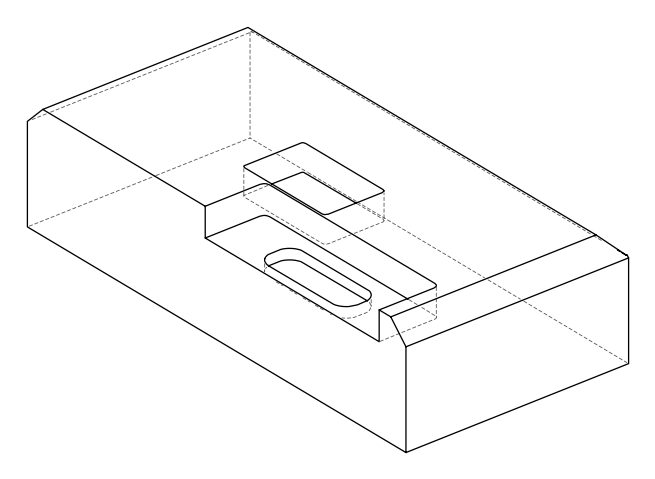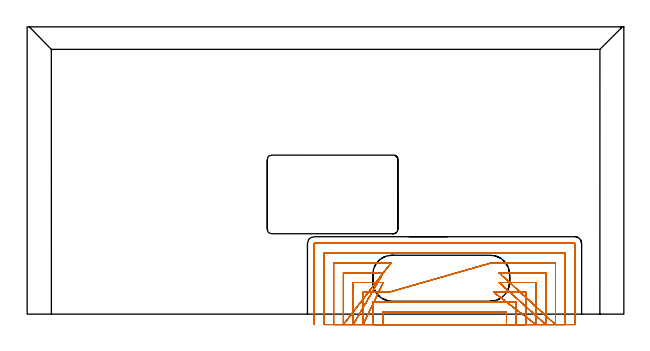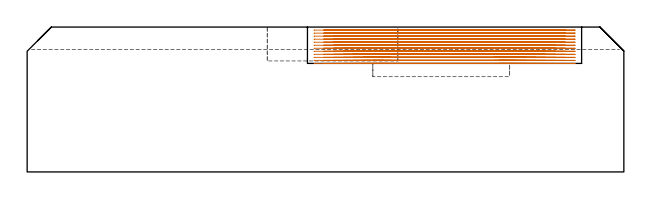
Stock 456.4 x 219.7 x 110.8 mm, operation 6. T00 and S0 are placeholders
(PLAN: 6 operations, 3 tool changes, 174.6 min)
(1 AREA_MILL | FG_CHAMFER_SURFACE | UGT0205_001 | 12.14 min | 36760 mm3)
(2 AREA_MILL_1 | FG_CHAMFER_SURFACE_1 | UGT0205_001 | 12.16 min | 37570 mm3)
(3 AREA_MILL_2 | FG_CHAMFER_SURFACE_2 | UGT0205_001 | 24.66 min | 63800 mm3)
(4 MILL_RECTANGULAR_POCKET | POCKET_RECTANGULAR_STRAIGHT | NXT0201_008 | Follow Part, ap 1.5, ae 75% | 49.61 min | 155187 mm3)
(5 MILL_RECTANGULAR_POCKET_1 | POCKET_RECTANGULAR_STRAIGHT_1 | UGT0201_109 | Follow Part, ap 6.35, ae 75% | 2.99 min | 132035 mm3)
(6 MILL_SLOT | SLOT_PARTIAL_RECTANGULAR | NXT0201_013 | Follow Part, ap 2.5, ae 75% | 73.09 min | 247971 mm3)
(TOOL UGT0205_001 | Chamfer Mill 20 x 3 x 45 deg. | D20 FL50 Z2)
(TOOL NXT0201_008 | ENDMILL 6mm [2P460-0600-NA 1630] | D6 FL26 Z6)
(TOOL UGT0201_109 | End Mill 25.4 mm | D25.4 FL25 Z2)
(TOOL NXT0201_013 | ENDMILL 10mm | D10 FL30 Z4)
(OP 6 MILL_SLOT)
G17 G21 G94 G90
T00 M6
G54
G17 G0 G90 X366.6 Y-8. S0 M3
G43 Z120.8 H0
Z108.483
G94 G1 Y-5. F250.
Y1.7 F500.
X271.9
Y-5.
Y-8. F250.
X374.1
Y-5.
Y9.2 F500.
X264.4
Y-5.
Y-8. F250.
X381.6
Y-5.
Y16.7 F500.
X359.885
X356.885 F250.
X389.1 Y-8. F500.
Y-5. F250.
Y24.2 F500.
X363.994
X360.994 F250.
X396.6 Y-8. F500.
Y-5. F250.
Y31.7 F500.
X363.878
X360.878 F250.
X404.1 Y-8. F500.
Y-5. F250.
Y39.2 F500.
X358.077
X355.077 F250.
X276.525 Y16.7 F500.
X273.525 F250.
X256.9 F500.
Y-5.
Y-8. F250.
X272.406 Y24.2 F500.
X269.406 F250.
X249.4 F500.
Y-5.
Y-8. F250.
X272.526 Y31.7 F500.
X269.526 F250.
X241.9 F500.
Y-5.
Y-8. F250.
X278.314 Y39.2 F500.
X275.314 F250.
X234.4 F500.
Y-5.
Y-8. F250.
X411.6
Y-5.
Y46.7 F500.
X226.9
Y-5.
Y-8. F250.
X419.1
Y-5.
Y53.9 F500.
G3 X418.8 Y54.2 R0.3
G1 X219.7
G3 X219.4 Y53.9 R0.3
G1 Y-5.
Y-8. F250.
G0 X366.6 Z106.167
G1 Y-5.
Y1.7 F500.
X271.9
Y-5.
Y-8. F250.
X374.1
Y-5.
Y9.2 F500.
X264.4
Y-5.
Y-8. F250.
X381.6
Y-5.
Y16.7 F500.
X359.885
X356.885 F250.
X389.1 Y-8. F500.
Y-5. F250.
Y24.2 F500.
X363.994
X360.994 F250.
X396.6 Y-8. F500.
Y-5. F250.
Y31.7 F500.
X363.878
X360.878 F250.
X404.1 Y-8. F500.
Y-5. F250.
Y39.2 F500.
X358.077
X355.077 F250.
X276.525 Y16.7 F500.
X273.525 F250.
X256.9 F500.
Y-5.
Y-8. F250.
X272.406 Y24.2 F500.
X269.406 F250.
X249.4 F500.
Y-5.
Y-8. F250.
X272.526 Y31.7 F500.
X269.526 F250.
X241.9 F500.
Y-5.
Y-8. F250.
X278.314 Y39.2 F500.
X275.314 F250.
X234.4 F500.
Y-5.
Y-8. F250.
X411.6
Y-5.
Y46.7 F500.
X226.9
Y-5.
Y-8. F250.
X419.1
Y-5.
Y53.9 F500.
G3 X418.8 Y54.2 R0.3
G1 X219.7
G3 X219.4 Y53.9 R0.3
G1 Y-5.
Y-8. F250.
G0 X366.6 Z103.85
G1 Y-5.
Y1.7 F500.
X271.9
Y-5.
Y-8. F250.
X374.1
Y-5.
Y9.2 F500.
X264.4
Y-5.
Y-8. F250.
X381.6
Y-5.
Y16.7 F500.
X359.885
X356.885 F250.
X389.1 Y-8. F500.
Y-5. F250.
Y24.2 F500.
X363.994
X360.994 F250.
X396.6 Y-8. F500.
Y-5. F250.
Y31.7 F500.
X363.878
X360.878 F250.
X404.1 Y-8. F500.
Y-5. F250.
Y39.2 F500.
X358.077
X355.077 F250.
X276.518 Y16.7 F500.
X273.518 F250.
X256.9 F500.
Y-5.
Y-8. F250.
X272.406 Y24.2 F500.
X269.406 F250.
X249.4 F500.
Y-5.
Y-8. F250.
X272.526 Y31.7 F500.
X269.526 F250.
X241.9 F500.
Y-5.
Y-8. F250.
X278.314 Y39.2 F500.
X275.314 F250.
X234.4 F500.
Y-5.
Y-8. F250.
X411.6
Y-5.
Y46.7 F500.
X226.9
Y-5.
Y-8. F250.
X419.1
Y-5.
Y53.9 F500.
G3 X418.8 Y54.2 R0.3
G1 X219.7
G3 X219.4 Y53.9 R0.3
G1 Y-5.
Y-8. F250.
G0 X366.6 Z101.533
G1 Y-5.
Y1.7 F500.
X271.9
Y-5.
Y-8. F250.
X374.1
Y-5.
Y9.2 F500.
X264.4
Y-5.
Y-8. F250.
X381.6
Y-5.
Y16.7 F500.
X359.885
X356.885 F250.
X389.1 Y-8. F500.
Y-5. F250.
Y24.2 F500.
X363.994
X360.994 F250.
X396.6 Y-8. F500.
Y-5. F250.
Y31.7 F500.
X363.878
X360.878 F250.
X404.1 Y-8. F500.
Y-5. F250.
Y39.2 F500.
X358.077
X355.077 F250.
X276.518 Y16.7 F500.
X273.518 F250.
X256.9 F500.
Y-5.
Y-8. F250.
X272.406 Y24.2 F500.
X269.406 F250.
X249.4 F500.
Y-5.
Y-8. F250.
X272.526 Y31.7 F500.
X269.526 F250.
X241.9 F500.
Y-5.
Y-8. F250.
X278.314 Y39.2 F500.
X275.314 F250.
X234.4 F500.
Y-5.
Y-8. F250.
X411.6
Y-5.
Y46.7 F500.
X226.9
Y-5.
Y-8. F250.
X419.1
Y-5.
Y53.9 F500.
G3 X418.8 Y54.2 R0.3
G1 X219.7
G3 X219.4 Y53.9 R0.3
G1 Y-5.
Y-8. F250.
G0 X366.6 Z99.217
G1 Y-5.
Y1.7 F500.
X271.9
Y-5.
Y-8. F250.
X374.1
Y-5.
Y9.2 F500.
X264.4
Y-5.
Y-8. F250.
X381.6
Y-5.
Y16.7 F500.
X359.885
X356.885 F250.
X389.1 Y-8. F500.
Y-5. F250.
Y24.2 F500.
X363.994
X360.994 F250.
X396.6 Y-8. F500.
Y-5. F250.
Y31.7 F500.
X363.878
X360.878 F250.
X404.1 Y-8. F500.
Y-5. F250.
Y39.2 F500.
X358.077
X355.077 F250.
X276.518 Y16.7 F500.
X273.518 F250.
X256.9 F500.
Y-5.
Y-8. F250.
X272.406 Y24.2 F500.
X269.406 F250.
X249.4 F500.
Y-5.
Y-8. F250.
X272.526 Y31.7 F500.
X269.526 F250.
X241.9 F500.
Y-5.
Y-8. F250.
X278.314 Y39.2 F500.
X275.314 F250.
X234.4 F500.
Y-5.
Y-8. F250.
X411.6
Y-5.
Y46.7 F500.
X226.9
Y-5.
Y-8. F250.
X419.1
Y-5.
Y53.9 F500.
G3 X418.8 Y54.2 R0.3
G1 X219.7
G3 X219.4 Y53.9 R0.3
G1 Y-5.
Y-8. F250.
G0 X366.6 Z96.9
G1 Y-5.
Y1.7 F500.
X271.9
Y-5.
Y-8. F250.
X374.1
Y-5.
Y9.2 F500.
X264.4
Y-5.
Y-8. F250.
X381.6
Y-5.
Y16.7 F500.
X359.885
X356.885 F250.
X389.1 Y-8. F500.
Y-5. F250.
Y24.2 F500.
X363.994
X360.994 F250.
X396.6 Y-8. F500.
Y-5. F250.
Y31.7 F500.
X363.878
X360.878 F250.
X404.1 Y-8. F500.
Y-5. F250.
Y39.2 F500.
X358.077
X355.077 F250.
X276.525 Y16.7 F500.
X273.525 F250.
X256.9 F500.
Y-5.
Y-8. F250.
X272.406 Y24.2 F500.
X269.406 F250.
X249.4 F500.
Y-5.
Y-8. F250.
X272.526 Y31.7 F500.
X269.526 F250.
X241.9 F500.
Y-5.
Y-8. F250.
X278.314 Y39.2 F500.
X275.314 F250.
X234.4 F500.
Y-5.
Y-8. F250.
X411.6
Y-5.
Y46.7 F500.
X226.9
Y-5.
Y-8. F250.
X419.1
Y-5.
Y53.9 F500.
G3 X418.8 Y54.2 R0.3
G1 X219.7
G3 X219.4 Y53.9 R0.3
G1 Y-5.
Y-8. F250.
G0 X366.6 Z94.583
G1 Y-5.
Y1.7 F500.
X271.9
Y-5.
Y-8. F250.
X374.1
Y-5.
Y9.2 F500.
X264.4
Y-5.
Y-8. F250.
X381.6
Y-5.
Y16.7 F500.
X359.885
X356.885 F250.
X389.1 Y-8. F500.
Y-5. F250.
Y24.2 F500.
X363.994
X360.994 F250.
X396.6 Y-8. F500.
Y-5. F250.
Y31.7 F500.
X363.878
X360.878 F250.
X404.1 Y-8. F500.
Y-5. F250.
Y39.2 F500.
X358.077
X355.077 F250.
X276.525 Y16.7 F500.
X273.525 F250.
X256.9 F500.
Y-5.
Y-8. F250.
X272.406 Y24.2 F500.
X269.406 F250.
X249.4 F500.
Y-5.
Y-8. F250.
X272.526 Y31.7 F500.
X269.526 F250.
X241.9 F500.
Y-5.
Y-8. F250.
X278.314 Y39.2 F500.
X275.314 F250.
X234.4 F500.
Y-5.
Y-8. F250.
X411.6
Y-5.
Y46.7 F500.
X226.9
Y-5.
Y-8. F250.
X419.1
Y-5.
Y53.9 F500.
G3 X418.8 Y54.2 R0.3
G1 X219.7
G3 X219.4 Y53.9 R0.3
G1 Y-5.
Y-8. F250.
G0 X366.6 Z92.267
G1 Y-5.
Y1.7 F500.
X271.9
Y-5.
Y-8. F250.
X374.1
Y-5.
Y9.2 F500.
X264.4
Y-5.
Y-8. F250.
X381.6
Y-5.
Y16.7 F500.
X359.885
X356.885 F250.
X389.1 Y-8. F500.
Y-5. F250.
Y24.2 F500.
X363.994
X360.994 F250.
X396.6 Y-8. F500.
Y-5. F250.
Y31.7 F500.
X363.878
X360.878 F250.
X404.1 Y-8. F500.
Y-5. F250.
Y39.2 F500.
X358.077
X355.077 F250.
X276.525 Y16.7 F500.
X273.525 F250.
X256.9 F500.
Y-5.
Y-8. F250.
X272.406 Y24.2 F500.
X269.406 F250.
X249.4 F500.
Y-5.
Y-8. F250.
X272.526 Y31.7 F500.
X269.526 F250.
X241.9 F500.
Y-5.
Y-8. F250.
X278.314 Y39.2 F500.
X275.314 F250.
X234.4 F500.
Y-5.
Y-8. F250.
X411.6
Y-5.
Y46.7 F500.
X226.9
Y-5.
Y-8. F250.
X419.1
Y-5.
Y53.9 F500.
G3 X418.8 Y54.2 R0.3
G1 X219.7
G3 X219.4 Y53.9 R0.3
G1 Y-5.
Y-8. F250.
G0 X366.6 Z89.95
G1 Y-5.
Y1.7 F500.
X271.9
Y-5.
Y-8. F250.
X374.1
Y-5.
Y9.2 F500.
X264.4
Y-5.
Y-8. F250.
X381.6
Y-5.
Y16.7 F500.
X359.885
X356.885 F250.
X389.1 Y-8. F500.
Y-5. F250.
Y24.2 F500.
X363.994
X360.994 F250.
X396.6 Y-8. F500.
Y-5. F250.
Y31.7 F500.
X363.878
X360.878 F250.
X404.1 Y-8. F500.
Y-5. F250.
Y39.2 F500.
X358.077
X355.077 F250.
X276.525 Y16.7 F500.
X273.525 F250.
X256.9 F500.
Y-5.
Y-8. F250.
X272.406 Y24.2 F500.
X269.406 F250.
X249.4 F500.
Y-5.
Y-8. F250.
X272.526 Y31.7 F500.
X269.526 F250.
X241.9 F500.
Y-5.
Y-8. F250.
X278.314 Y39.2 F500.
X275.314 F250.
X234.4 F500.
Y-5.
Y-8. F250.
X411.6
Y-5.
Y46.7 F500.
X226.9
Y-5.
Y-8. F250.
X419.1
Y-5.
Y53.9 F500.
G3 X418.8 Y54.2 R0.3
G1 X219.7
G3 X219.4 Y53.9 R0.3
G1 Y-5.
Y-8. F250.
G0 X366.6 Z87.633
G1 Y-5.
Y1.7 F500.
X271.9
Y-5.
Y-8. F250.
X374.1
Y-5.
Y9.2 F500.
X264.4
Y-5.
Y-8. F250.
X381.6
Y-5.
Y16.7 F500.
X359.885
X356.885 F250.
X389.1 Y-8. F500.
Y-5. F250.
Y24.2 F500.
X363.994
X360.994 F250.
X396.6 Y-8. F500.
Y-5. F250.
Y31.7 F500.
X363.878
X360.878 F250.
X404.1 Y-8. F500.
Y-5. F250.
Y39.2 F500.
X358.077
X355.077 F250.
X276.518 Y16.7 F500.
X273.518 F250.
X256.9 F500.
Y-5.
Y-8. F250.
X272.406 Y24.2 F500.
X269.406 F250.
X249.4 F500.
Y-5.
Y-8. F250.
X272.526 Y31.7 F500.
X269.526 F250.
X241.9 F500.
Y-5.
Y-8. F250.
X278.315 Y39.2 F500.
X275.315 F250.
X234.4 F500.
Y-5.
Y-8. F250.
X411.6
Y-5.
Y46.7 F500.
X226.9
Y-5.
Y-8. F250.
X419.1
Y-5.
Y53.9 F500.
G3 X418.8 Y54.2 R0.3
G1 X219.7
G3 X219.4 Y53.9 R0.3
G1 Y-5.
Y-8. F250.
G0 X366.6 Z85.317
G1 Y-5.
Y1.7 F500.
X271.9
Y-5.
Y-8. F250.
X374.1
Y-5.
Y9.2 F500.
X264.4
Y-5.
Y-8. F250.
X381.6
Y-5.
Y16.7 F500.
X359.885
X356.885 F250.
X389.1 Y-8. F500.
Y-5. F250.
Y24.2 F500.
X363.994
X360.994 F250.
X396.6 Y-8. F500.
Y-5. F250.
Y31.7 F500.
X363.878
X360.878 F250.
X404.1 Y-8. F500.
Y-5. F250.
Y39.2 F500.
X358.077
X355.077 F250.
X276.518 Y16.7 F500.
X273.518 F250.
X256.9 F500.
Y-5.
Y-8. F250.
X272.406 Y24.2 F500.
X269.406 F250.
X249.4 F500.
Y-5.
Y-8. F250.
X272.526 Y31.7 F500.
X269.526 F250.
X241.9 F500.
Y-5.
Y-8. F250.
X278.315 Y39.2 F500.
X275.315 F250.
X234.4 F500.
Y-5.
Y-8. F250.
X411.6
Y-5.
Y46.7 F500.
X226.9
Y-5.
Y-8. F250.
X419.1
Y-5.
Y53.9 F500.
G3 X418.8 Y54.2 R0.3
G1 X219.7
G3 X219.4 Y53.9 R0.3
G1 Y-5.
Y-8. F250.
G0 X366.6 Z83.
G1 Y-5.
Y1.7 F500.
X271.9
Y-5.
Y-8. F250.
X374.1
Y-5.
Y9.2 F500.
X264.4
Y-5.
Y-8. F250.
X381.6
Y-5.
Y16.7 F500.
X359.885
X356.885 F250.
X389.1 Y-8. F500.
Y-5. F250.
Y24.2 F500.
X363.994
X360.994 F250.
X396.6 Y-8. F500.
Y-5. F250.
Y31.7 F500.
X363.878
X360.878 F250.
X404.1 Y-8. F500.
Y-5. F250.
Y39.2 F500.
X358.077
X355.077 F250.
X276.525 Y16.7 F500.
X273.525 F250.
X256.9 F500.
Y-5.
Y-8. F250.
X272.406 Y24.2 F500.
X269.406 F250.
X249.4 F500.
Y-5.
Y-8. F250.
X272.526 Y31.7 F500.
X269.526 F250.
X241.9 F500.
Y-5.
Y-8. F250.
X278.314 Y39.2 F500.
X275.314 F250.
X234.4 F500.
Y-5.
Y-8. F250.
X411.6
Y-5.
Y46.7 F500.
X226.9
Y-5.
Y-8. F250.
X419.1
Y-5.
Y53.9 F500.
G3 X418.8 Y54.2 R0.3
G1 X219.7
G3 X219.4 Y53.9 R0.3
G1 Y-5.
Y-8. F250.
G0 Z120.8
M5
M2
